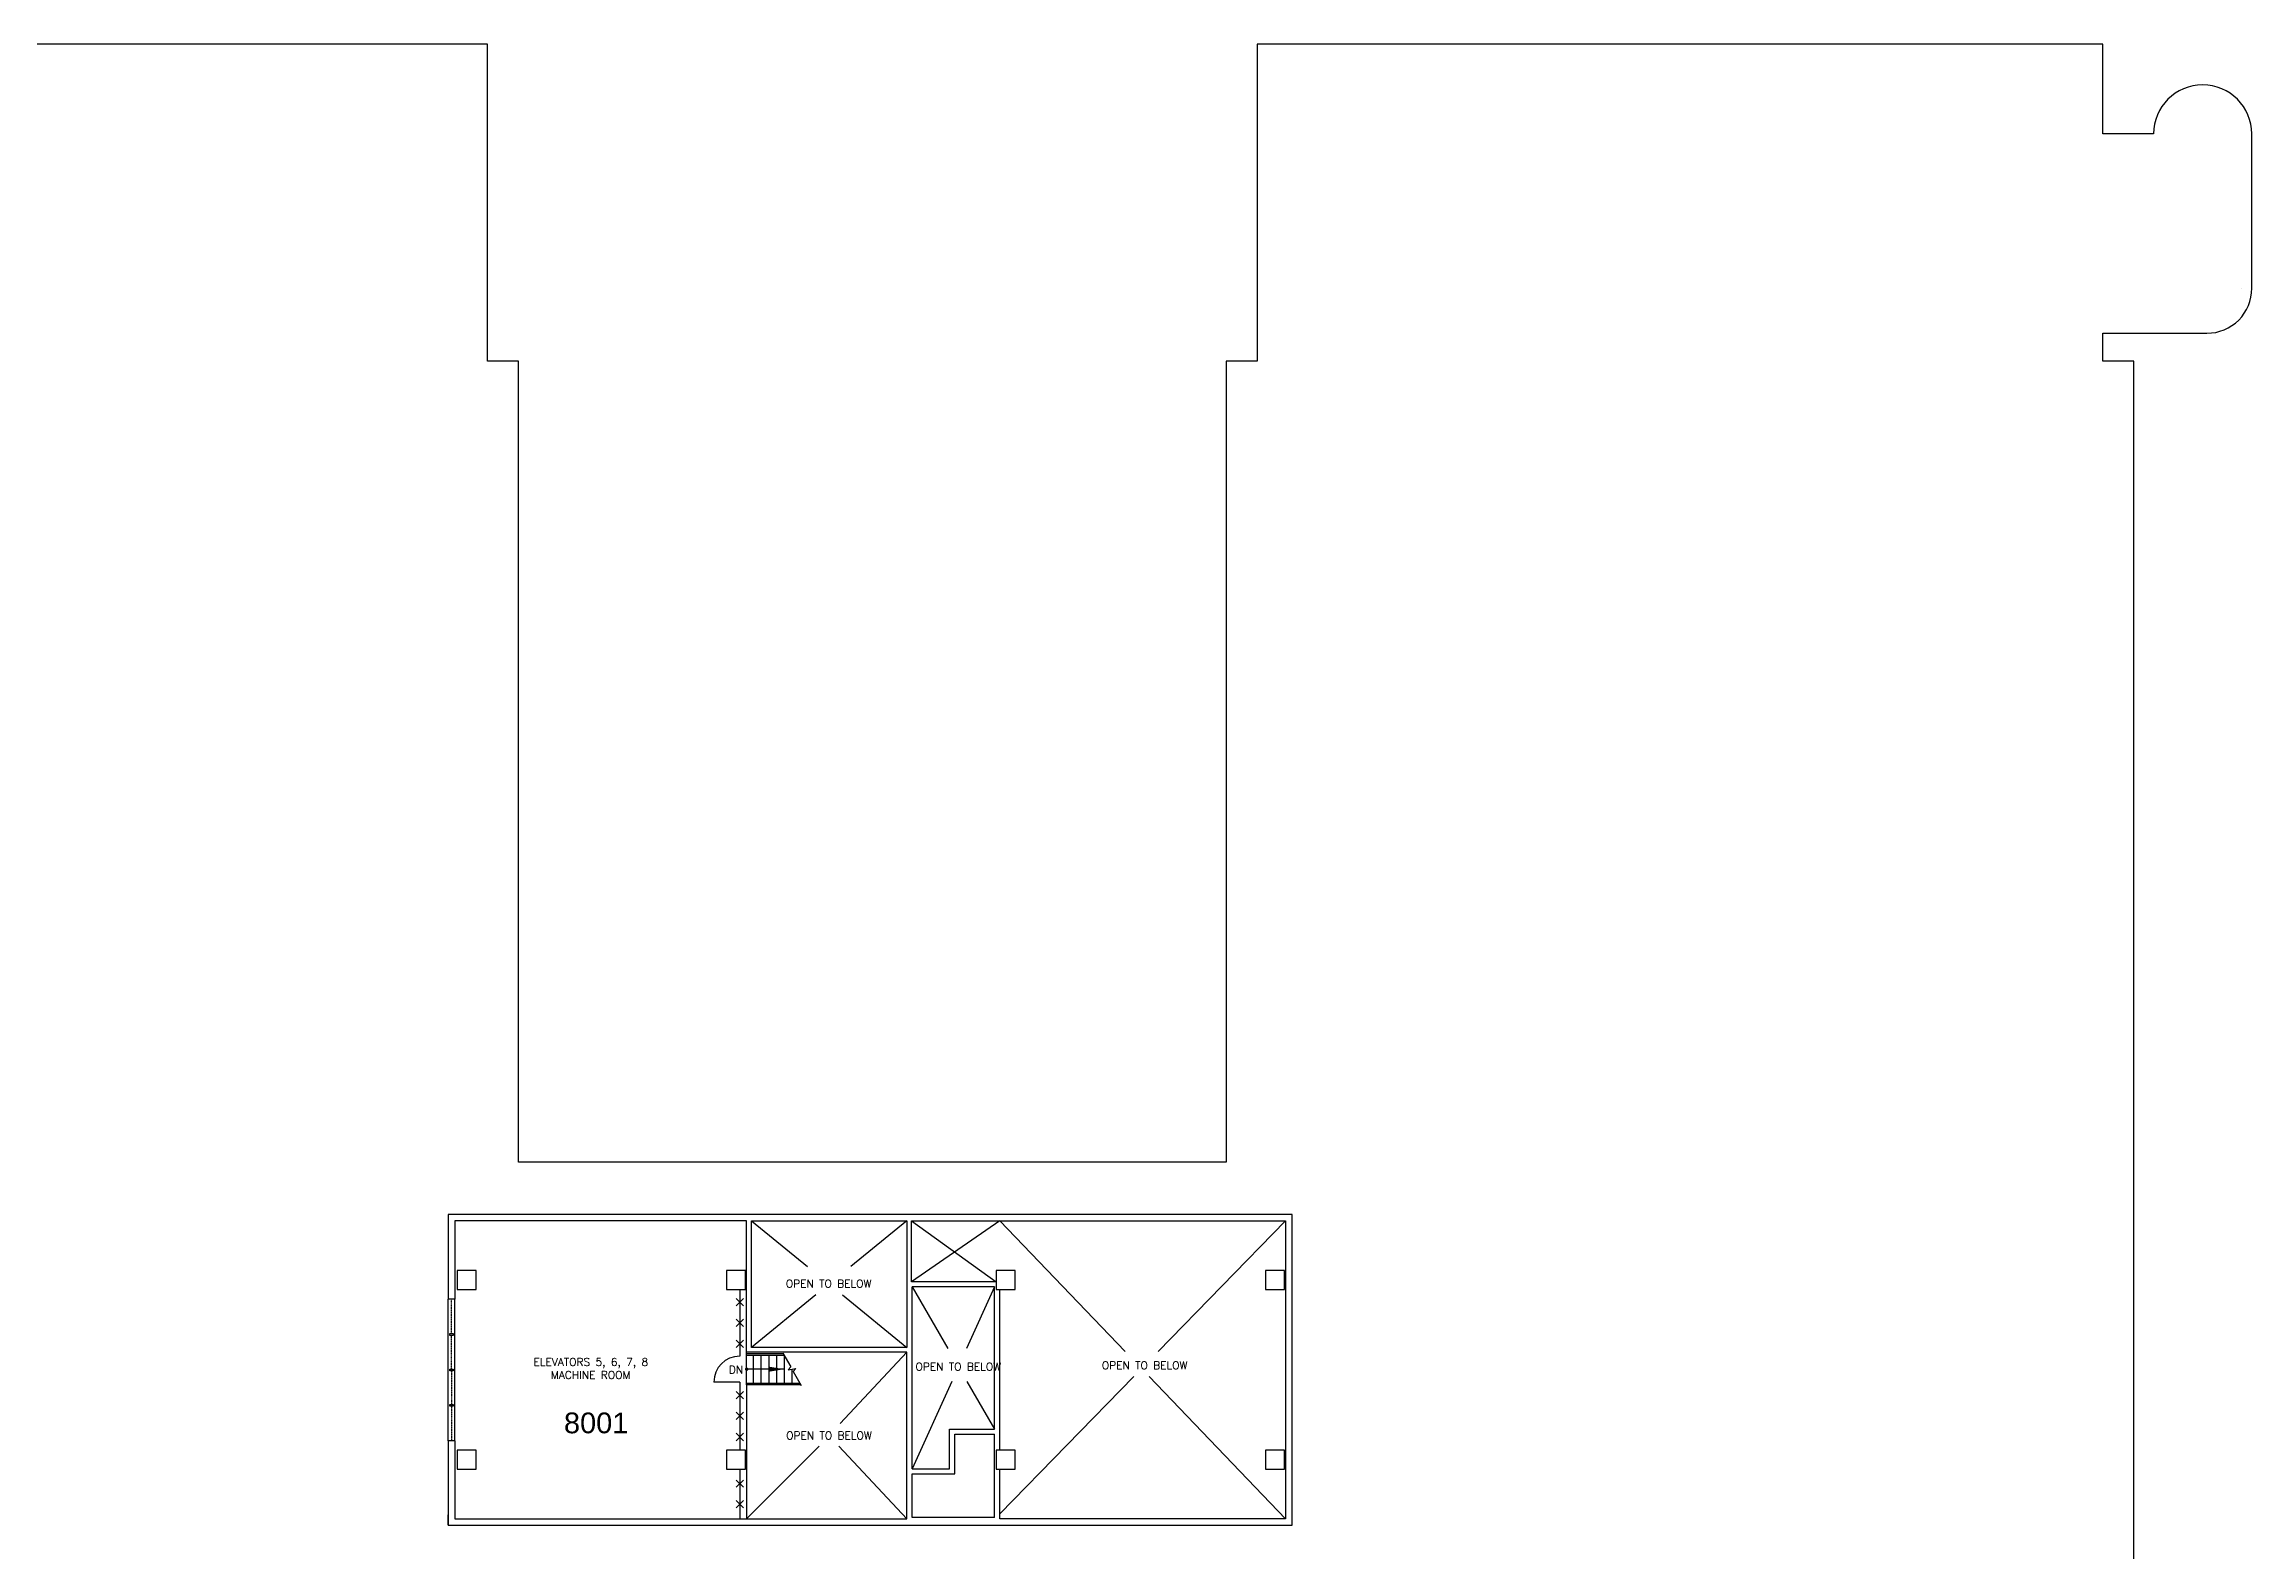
# Model space of a CAD drawing. Extents: x 2547 to 7658, y 1662 to 4736.
# Drawn here: x 5102 to 7658, y 2990 to 4736 of the extents above; entities that cross this region are included whole.
import ezdxf

# ---------------------------------------------------------------- set-up
doc = ezdxf.new("R2010")
doc.units = 0
doc.header["$MEASUREMENT"] = 0
doc.linetypes.add('DASHED2', pattern=[0.375, 0.25, -0.125])
doc.layers.get('0').update_dxf_attribs({"linetype": 'CONTINUOUS'})
for name, color, linetype in [('A-ANNO-TEXT', 4, 'CONTINUOUS'), ('A-ANNO-TX192', 4, 'CONTINUOUS'), ('A-COLS', 5, 'CONTINUOUS'), ('A-FLOR-CURB', 2, 'CONTINUOUS'), ('A-FLOR-STRS', 2, 'CONTINUOUS'), ('A-GLAZ-SILL', 1, 'CONTINUOUS'), ('A-GLAZ-VENT', 2, 'DASHED2'), ('A-ROOF-LEVL-MED', 2, 'CONTINUOUS'), ('A-ROOF-LEVL-THICK', 3, 'CONTINUOUS'), ('A-WALL-FENCE', 3, 'CONTINUOUS'), ('A-WALL-FULL', 6, 'CONTINUOUS')]:
    doc.layers.add(name, color=color, linetype=linetype)
doc.styles.add('ARIAL', font='arial.ttf', dxfattribs={"width": 0.95})
doc.styles.get("Standard").update_dxf_attribs({"font": 'simplex'})
doc.dimstyles.new('DIM-96', dxfattribs={"dimscale": 96, "dimtxt": 0.18, "dimasz": 0.18, "dimexe": 0.18, "dimexo": 0.0625, "dimgap": 0.125, "dimtad": 1, "dimdec": 4, "dimzin": 0, "dimdsep": 46, "dimlunit": 4, "dimtxsty": 'Standard', "dimblk": 'ARCHTICK', "dimcen": 0.09, "dimadec": 0, "dimazin": 0, "dimtfac": 1, "dimtdec": 4, "dimtofl": 0, "dimtmove": 2, "dimatfit": 2, "dimfxl": 1, "dimtolj": 1, "dimtzin": 0, "dimarcsym": 0})

# ---------------------------------------------------------------- blocks, each defined once
blk = doc.blocks.new('_ArchTick')
at = {"color": 0, "linetype": 'ByBlock', "const_width": 0.15}
blk.add_lwpolyline([(-0.5, -0.5), (0.5, 0.5)], dxfattribs=at)

msp = doc.modelspace()

# ---------------------------------------------------------------- linework, layer by layer
at = {"layer": 'A-ANNO-TEXT'}
for p, q in [((5921, 3373.5), (5986, 3320.6)), ((6101, 3373.5), (6036, 3320.6)), ((6208.5, 3373.5), (6106.5, 3303)), ((6106.5, 3373.5), (6204.5, 3303)), ((6353.7, 3222.2), (6208.5, 3373.5)), ((6391.8, 3222.2), (6539.5, 3373.5)), ((6107, 3297), (6148.3, 3225.8)), ((6202.5, 3297), (6170.2, 3225.8)), ((5995.7, 3287.8), (5921, 3227)), ((6026.3, 3287.8), (6101, 3227)), ((6101, 3221.5), (6023.8, 3138.8)), ((6152.9, 3187.6), (6107, 3086.5)), ((6170.5, 3187.6), (6202.5, 3132.5)), ((6208.5, 3034.2), (6363.8, 3193.4)), ((6539.5, 3028.5), (6381.3, 3193.4)), ((5999.6, 3112.8), (5915.5, 3028.5)), ((6101, 3028.5), (6022.4, 3112.8))]:
    msp.add_line(p, q, dxfattribs=at)
at = {"layer": 'A-ANNO-TEXT', "linetype": 'Continuous'}
msp.add_lwpolyline([(5957.5, 3220.4), (5966.5, 3204.4), (5963.7, 3201), (5972.3, 3202.5), (5969.5, 3199.1), (5978.5, 3183.1)], dxfattribs=at)
at = {"layer": 'A-ANNO-TEXT', "const_width": 2}
msp.add_lwpolyline([(5914.5, 3201.8, 1), (5916.5, 3201.8, 1)], format="xyb", close=True, dxfattribs=at)
at = {"layer": 'A-COLS'}
for points in [[(5580.5, 3294), (5602.5, 3294), (5602.5, 3316), (5580.5, 3316)], [(5892, 3294), (5914, 3294), (5914, 3316), (5892, 3316)], [(6204.5, 3294), (6226.5, 3294), (6226.5, 3316), (6204.5, 3316)], [(6516, 3294), (6538, 3294), (6538, 3316), (6516, 3316)], [(5580.5, 3086), (5602.5, 3086), (5602.5, 3108), (5580.5, 3108)], [(5892, 3086), (5914, 3086), (5914, 3108), (5892, 3108)], [(6204.5, 3086), (6226.5, 3086), (6226.5, 3108), (6204.5, 3108)], [(6516, 3086), (6538, 3086), (6538, 3108), (6516, 3108)]]:
    msp.add_lwpolyline(points, close=True, dxfattribs=at)
at = {"layer": 'A-FLOR-CURB'}
msp.add_line((5915.5, 3183.8), (5915.5, 3028.5), dxfattribs=at)
at = {"layer": 'A-FLOR-STRS'}
for p, q in [((5915.5, 3183.8), (5915.5, 3221.5)), ((5923, 3217.8), (5923, 3185.8)), ((5932, 3217.8), (5932, 3185.8)), ((5941, 3217.8), (5941, 3185.8)), ((5950, 3217.8), (5950, 3185.8)), ((5959, 3217.8), (5959, 3185.8)), ((5968, 3201.8), (5968, 3185.8)), ((5978.1, 3183.8), (5915.5, 3183.8))]:
    msp.add_line(p, q, dxfattribs=at)
for points in [[(5915.5, 3219.8), (5957.9, 3219.8)], [(5959, 3217.8), (5915.5, 3217.8)], [(5915.5, 3185.8), (5977, 3185.8)]]:
    msp.add_lwpolyline(points, dxfattribs=at)
at = {"layer": 'A-GLAZ-SILL'}
for p, q in [((5570, 3119), (5570, 3283)), ((5577.5, 3119), (5577.5, 3283))]:
    msp.add_line(p, q, dxfattribs=at)
for points in [[(5571.8, 3241), (5571.8, 3243), (5575.8, 3243), (5575.8, 3241)], [(5571.8, 3200), (5571.8, 3202), (5575.8, 3202), (5575.8, 3200)], [(5571.8, 3159), (5571.8, 3161), (5575.8, 3161), (5575.8, 3159)]]:
    msp.add_lwpolyline(points, close=True, dxfattribs=at)
at = {"layer": 'A-GLAZ-VENT', "ltscale": 0.5}
for p, q in [((5573.8, 3243), (5573.8, 3283)), ((5573.8, 3202), (5573.8, 3241)), ((5573.8, 3200), (5573.8, 3161)), ((5573.8, 3159), (5573.8, 3119))]:
    msp.add_line(p, q, dxfattribs=at)
at = {"layer": 'A-ROOF-LEVL-MED'}
msp.add_lwpolyline([(7521.5, 2029.7), (7521.5, 4369), (7485.5, 4369), (7485.5, 4401.5), (7606, 4401.5, 0.414214), (7658, 4453.5), (7658, 4632.2, 1), (7544.2, 4632.2), (7485.5, 4632.2), (7485.5, 4736.2), (6506.5, 4736.2), (6506.5, 4369), (6470.5, 4369), (6470.5, 3441.5), (5651.5, 3441.5), (5651.5, 4369), (5615.5, 4369), (5615.5, 4736.2), (4636.5, 4736.2)], format="xyb", dxfattribs=at)
at = {"layer": 'A-ROOF-LEVL-THICK'}
msp.add_arc((7658, 4453.5), 12.5, 179.9979, 180, dxfattribs=at)
at = {"layer": 'A-WALL-FENCE', "ltscale": 0.125}
for p, q in [((5903.3, 3283.6), (5911.7, 3275.1)), ((5911.7, 3283.6), (5903.3, 3275.1)), ((5907.5, 3294), (5907.5, 3216.8)), ((5903.3, 3259.6), (5911.7, 3251.1)), ((5911.7, 3259.6), (5903.3, 3251.1)), ((5903.3, 3235.6), (5911.7, 3227.1)), ((5911.7, 3235.6), (5903.3, 3227.1)), ((5907.5, 3186.8), (5877.5, 3186.8)), ((5903.3, 3175.9), (5911.7, 3167.4)), ((5911.7, 3175.9), (5903.3, 3167.4)), ((5907.5, 3186.8), (5907.5, 3108)), ((5903.3, 3151.9), (5911.7, 3143.4)), ((5911.7, 3151.9), (5903.3, 3143.4)), ((5903.3, 3127.9), (5911.7, 3118.9)), ((5911.7, 3127.9), (5903.3, 3118.9)), ((5903.3, 3073.2), (5911.7, 3065.3)), ((5911.7, 3073.2), (5903.3, 3065.3)), ((5907.5, 3086), (5907.5, 3028.5)), ((5903.3, 3049.7), (5911.7, 3041.3)), ((5911.7, 3049.7), (5903.3, 3041.3))]:
    msp.add_line(p, q, dxfattribs=at)
msp.add_arc((5907.5, 3186.8), 30, 90, 180, dxfattribs=at)
for p in [(5907.5, 3279.4), (5907.5, 3255.4), (5907.5, 3231.4), (5907.5, 3171.6), (5907.5, 3147.6), (5907.5, 3123.6), (5907.5, 3069.5), (5907.5, 3069.5), (5907.5, 3045.5), (5907.5, 3045.5)]:
    msp.add_point(p, dxfattribs=at)
at = {"layer": 'A-WALL-FULL'}
for p, q in [((5915.5, 3221.5), (5915.5, 3373.5)), ((5921, 3227), (5921, 3373.5)), ((5921, 3373.5), (6101, 3373.5)), ((6101, 3373.5), (6101, 3227)), ((6106.5, 3373.5), (6539.5, 3373.5)), ((6106.5, 3303), (6106.5, 3373.5)), ((6539.5, 3373.5), (6539.5, 3028.5)), ((6204.5, 3303), (6106.5, 3303)), ((6107, 3086.5), (6107, 3297)), ((6202.5, 3297), (6107, 3297)), ((6202.5, 3132.5), (6202.5, 3297)), ((5577.5, 3283), (5570, 3283)), ((6208.5, 3108), (6208.5, 3294)), ((6101, 3221.5), (5915.5, 3221.5)), ((6101, 3227), (5921, 3227)), ((6101, 3028.5), (6101, 3221.5)), ((5577.5, 3119), (5570, 3119)), ((5577.5, 3119), (5577.5, 3028.5)), ((6150.5, 3086.5), (6150.5, 3132.5)), ((6150.5, 3132.5), (6202.5, 3132.5)), ((6156.5, 3126.5), (6202.5, 3126.5)), ((6156.5, 3080.5), (6156.5, 3126.5)), ((6202.5, 3030), (6202.5, 3126.5)), ((6107, 3086.5), (6150.5, 3086.5)), ((6107, 3080.5), (6156.5, 3080.5)), ((6107, 3030), (6107, 3080.5)), ((6208.5, 3028.5), (6208.5, 3086)), ((5570, 3021), (5570, 3033)), ((5577.5, 3028.5), (5915.5, 3028.5)), ((5915.5, 3028.5), (6101, 3028.5)), ((6202.5, 3030), (6107, 3030)), ((6208.5, 3028.5), (6208.5, 3040)), ((6539.5, 3028.5), (6208.5, 3028.5))]:
    msp.add_line(p, q, dxfattribs=at)
for points in [[(5570, 3119), (5570, 3021), (6547, 3021), (6547, 3381), (5570, 3381), (5570, 3283)], [(5915.5, 3373.5), (5577.5, 3373.5), (5577.5, 3283)]]:
    msp.add_lwpolyline(points, dxfattribs=at)

# ---------------------------------------------------------------- texts
at = {"layer": 'A-ANNO-TEXT', "char_height": 9}
for s, insert, width, attachment_point in [('OPEN TO BELOW', (6010.4, 3300.8), 127.003, 5), ('ELEVATORS 5, 6, 7, 8\\PMACHINE ROOM', (5735.1, 3202.7), 164.352, 5), ('DN', (5894.9, 3201.2), 15.864, 4), ('OPEN TO BELOW', (6160.6, 3204.7), 105.206, 5), ('OPEN TO BELOW', (6376.3, 3206.2), 123.402, 5), ('OPEN TO BELOW', (6011, 3125), 127.003, 5)]:
    msp.add_mtext(s, dxfattribs=dict(at, insert=insert, width=width, attachment_point=attachment_point))
at = {"layer": 'A-ANNO-TX192', "style": 'ARIAL'}
msp.add_text('8001', height=24, dxfattribs=at).set_placement((5704, 3127.6))

# ---------------------------------------------------------------- leaders
at = {"layer": 'A-ANNO-TEXT'}
msp.add_leader([(5959, 3201.8), (5915.5, 3201.8)], dimstyle='DIM-96', override={"dimgap": 0.09, "dimtad": 0}, dxfattribs=at)

doc.saveas('drawing.dxf')
